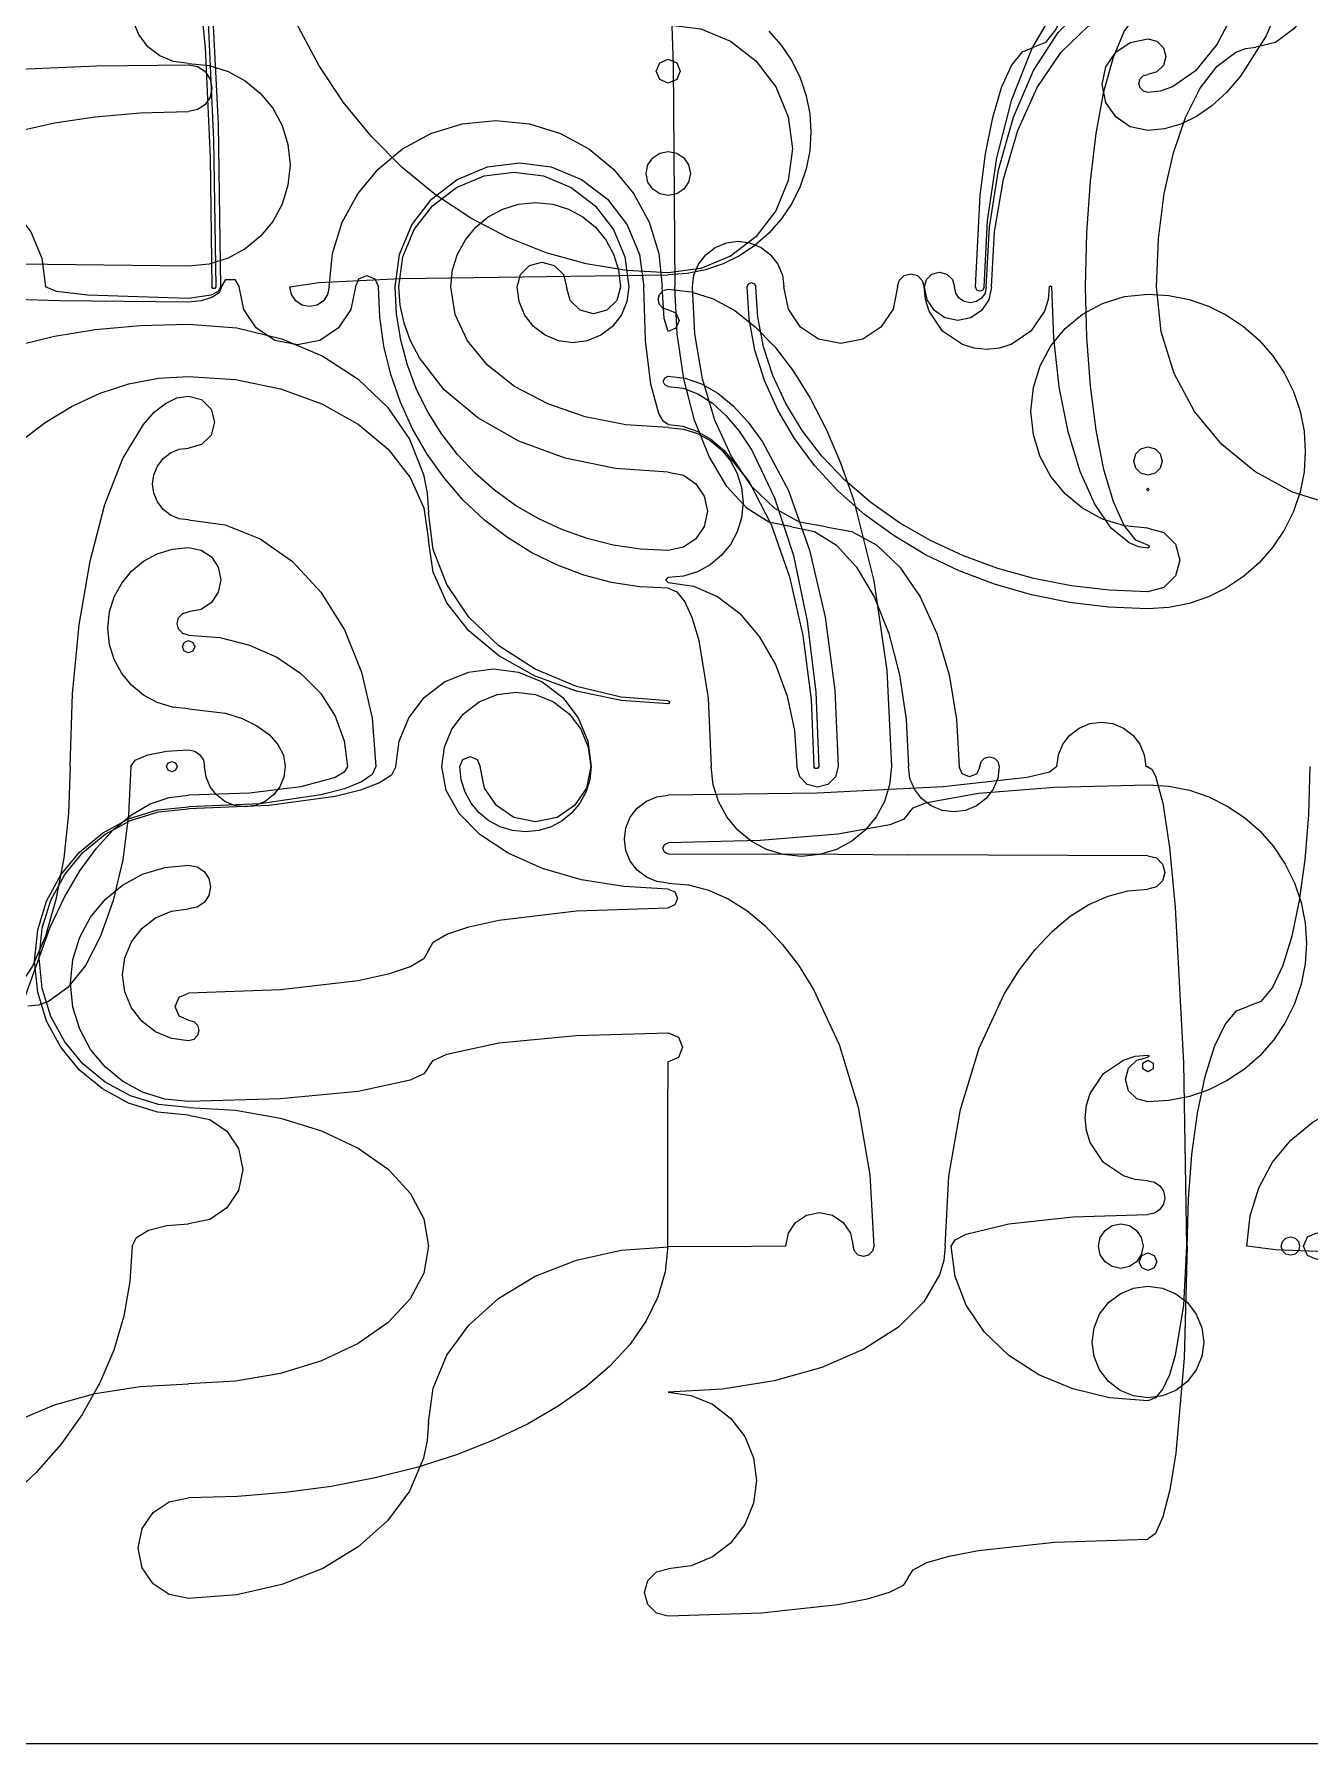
# Model space of a CAD drawing. Extents: x 13 to 254, y 51 to 292.
# Drawn here: x 93.1 to 172.5, y 51.1 to 157.6 of the extents above; entities that cross this region are included whole.
import ezdxf

# ---------------------------------------------------------------- set-up
doc = ezdxf.new("R2010")
doc.units = 0

msp = doc.modelspace()

# ---------------------------------------------------------------- linework, layer by layer
at = {"layer": 'Layer 1', "color": 7}
for points in [[(12.704984, 292.095016), (253.740097, 292.095016), (253.740097, 51.080186), (12.704984, 51.080186), (12.704984, 292.095016)], [(132.5787, 142.736762), (129.994208, 142.87869), (127.453492, 143.29922), (124.973697, 143.990476), (122.571971, 144.944578), (120.265459, 146.153651), (118.071309, 147.609815), (116.006665, 149.305193), (114.088676, 151.231907), (112.351642, 153.359336), (110.82317, 155.649434), (109.510361, 158.083181), (108.420319, 160.641559), (107.560145, 163.305548), (106.936942, 166.056131), (106.557812, 168.874287), (106.429857, 171.741)], [(158.994535, 171.741), (158.717818, 166.023279), (158.383771, 163.451656), (157.929796, 161.176029), (157.376126, 159.310159), (156.750438, 157.9372), (156.071804, 157.089617), (155.359291, 156.799875)], [(170.208812, 171.741), (170.058641, 168.259913), (169.619346, 164.94434), (168.907752, 161.887451), (167.940687, 159.182411), (166.761249, 156.96445), (165.428398, 155.332412), (163.982757, 154.32489), (163.230336, 154.067381), (162.46495, 153.980473)], [(172.867517, 171.741), (172.665788, 167.796862), (172.075669, 164.040254), (171.119763, 160.576739), (169.820676, 157.511878), (168.236299, 154.998885), (167.363419, 153.988605), (166.44584, 153.149756), (165.490382, 152.487803), (164.503867, 152.008213), (163.493116, 151.716451), (162.46495, 151.617982)], [(175.380233, 171.741), (175.26015, 168.81252), (174.90887, 166.023279), (174.339848, 163.451656), (173.56654, 161.176029), (172.623409, 159.310159), (171.557602, 157.9372), (170.401604, 157.089617), (169.187898, 156.799875)], [(102.69245, 168.36825), (102.889578, 168.23853), (103.083368, 167.854171), (103.455699, 166.350335), (104.10275, 160.603797), (104.535095, 152.003497), (104.686915, 141.85875)], [(102.69245, 165.824769), (103.023488, 165.360013), (103.338785, 164.000464), (103.886722, 158.805284), (104.252842, 151.030148), (104.381406, 141.85875)], [(102.69245, 155.787751), (101.755183, 155.91208), (100.896352, 156.26895), (100.157837, 156.834185), (99.581517, 157.583609), (99.22057, 158.457362), (99.100254, 159.379466), (99.22057, 160.301571), (99.581517, 161.175324), (100.157837, 161.924748), (100.896352, 162.489983), (101.755183, 162.846852), (102.69245, 162.971181)], [(102.69245, 162.971181), (102.977052, 162.561763), (103.248122, 161.364093), (103.719198, 156.787493), (104.033961, 149.938128), (104.144491, 141.85875)], [(152.261617, 141.85875), (152.459483, 145.984632), (153.038299, 149.914342), (153.975897, 153.537454), (155.250104, 156.743543), (156.804136, 159.372333), (157.660298, 160.429166), (158.560303, 161.306669), (159.497462, 161.999124), (160.465083, 162.500814), (161.456476, 162.80602), (162.46495, 162.909026)], [(132.5787, 161.447067), (132.737765, 159.955995), (132.872615, 155.709782), (132.994358, 141.85875)], [(152.388693, 141.85875), (152.584095, 145.596428), (153.155703, 149.156392), (154.081623, 152.438605), (155.339961, 155.343034), (156.874638, 157.72448), (158.608933, 159.476815), (159.53442, 160.104117), (160.48999, 160.558603), (161.469036, 160.835092), (162.46495, 160.928407)], [(152.712828, 141.85875), (152.901943, 145.305215), (153.455164, 148.587812), (154.351299, 151.6143), (155.569158, 154.292436), (157.054468, 156.488338), (158.732974, 158.104144), (159.62869, 158.682571), (160.553521, 159.101646), (161.501073, 159.356593), (162.46495, 159.442637)], [(158.581841, 141.85875), (158.657144, 145.234426), (158.877426, 148.449599), (159.234249, 151.413923), (159.719178, 154.037051), (160.310599, 156.187849), (160.978949, 157.770467), (161.703856, 158.747481), (162.081152, 158.997192), (162.46495, 159.081468)], [(132.5787, 158.202835), (134.596656, 157.935152), (136.445736, 157.166804), (138.035773, 155.949842), (139.276602, 154.336317), (140.053729, 152.455108), (140.312771, 150.469798), (140.053729, 148.484489), (139.276602, 146.60328), (138.035773, 144.989755), (136.445736, 143.772793), (134.596656, 143.004445), (132.5787, 142.736762)], [(138.848313, 157.794899), (139.61773, 156.921226), (140.273897, 155.941125), (140.79472, 154.882893), (141.166736, 153.779811), (141.389945, 152.646828), (141.464348, 151.498895), (141.389945, 150.350962), (141.166736, 149.21798), (140.79472, 148.114897), (140.273897, 147.056666), (139.61773, 146.076565), (138.848313, 145.202892), (137.978595, 144.443121), (137.021524, 143.804728), (135.99005, 143.295188), (134.897123, 142.921976), (133.755689, 142.692567), (132.5787, 142.614436)], [(151.724047, 141.85875), (152.000763, 147.576471), (152.334811, 150.148094), (152.788785, 152.423721), (153.342456, 154.289591), (153.968143, 155.66255), (154.646778, 156.510133), (155.359291, 156.799875)], [(162.46495, 151.617982), (161.356738, 151.844597), (160.452282, 152.456668), (159.84275, 153.362771), (159.619313, 154.471486), (159.84275, 155.580201), (160.452282, 156.486304), (161.356738, 157.098374), (162.46495, 157.32499)], [(162.46495, 157.32499), (163.018969, 157.176561), (163.42454, 156.771045), (163.572989, 156.217099), (163.42454, 155.663154), (163.018969, 155.257638), (162.46495, 155.109209)], [(162.995586, 141.85875), (163.121392, 144.8699), (163.482208, 147.674496), (164.053135, 150.212457), (164.809271, 152.4237), (165.725716, 154.248146), (166.777569, 155.625711), (167.93993, 156.496314), (168.554769, 156.72273), (169.187898, 156.799875)], [(87.749325, 154.773811), (88.039041, 154.957282), (88.886693, 155.132031), (92.12593, 155.435717), (96.973875, 155.638635), (102.69245, 155.70989)], [(102.69245, 155.787727), (103.965699, 155.65939), (105.151608, 155.291313), (106.224771, 154.708897), (107.159782, 153.937545), (107.931237, 153.002659), (108.513731, 151.92964), (108.881857, 150.74389), (109.010212, 149.470811), (108.881857, 148.197732), (108.513731, 147.011982), (107.931237, 145.938963), (107.159782, 145.004077), (106.224771, 144.232725), (105.151608, 143.650309), (103.965699, 143.282232), (102.69245, 143.153895)], [(102.69245, 155.70989), (103.258033, 155.593643), (103.719522, 155.280861), (104.030474, 154.818171), (104.144445, 154.252198), (104.030474, 153.686225), (103.719522, 153.223535), (103.258033, 152.910753), (102.69245, 152.794506)], [(132.5787, 154.563966), (132.051361, 154.782367), (131.832931, 155.309635), (132.051361, 155.836903), (132.5787, 156.055305)], [(132.5787, 156.055305), (133.106039, 155.836903), (133.324469, 155.309635), (133.106039, 154.782367), (132.5787, 154.563966)], [(162.46495, 153.980473), (162.182728, 154.056084), (161.976127, 154.262657), (161.900506, 154.544841), (161.976127, 154.827025), (162.182728, 155.033598), (162.46495, 155.109209)], [(87.749325, 148.694255), (88.052916, 149.520599), (88.92363, 150.290258), (90.301376, 150.986744), (92.126065, 151.59357), (94.337607, 152.094248), (96.875911, 152.472288), (99.680889, 152.711203), (102.69245, 152.794506)], [(111.452779, 141.85875), (111.663598, 143.949746), (112.268236, 145.897307), (113.224965, 147.65971), (114.492058, 149.195234), (116.027788, 150.462158), (117.790427, 151.418759), (119.738248, 152.023315), (121.829524, 152.234106), (123.9208, 152.023315), (125.868622, 151.418759), (127.631261, 150.462158), (129.166991, 149.195234), (130.434084, 147.65971), (131.390813, 145.897307), (131.995451, 143.949746), (132.20627, 141.85875)], [(132.5787, 147.551103), (132.04334, 147.661194), (131.606521, 147.957299), (131.312197, 148.395288), (131.204321, 148.93103), (131.312197, 149.466772), (131.606521, 149.904761), (132.04334, 150.200866), (132.5787, 150.310956)], [(132.5787, 150.310956), (133.11406, 150.200866), (133.550879, 149.904761), (133.845203, 149.466772), (133.953079, 148.93103), (133.845203, 148.395288), (133.550879, 147.957299), (133.11406, 147.661194), (132.5787, 147.551103)], [(115.559485, 141.85875), (115.827512, 143.878759), (116.596847, 145.729721), (117.815374, 147.321376), (119.430974, 148.563468), (121.3146, 149.341385), (123.302462, 149.600691), (125.290324, 149.341385), (127.173951, 148.563468), (128.789551, 147.321376), (130.008077, 145.729721), (130.777413, 143.878759), (131.04544, 141.85875)], [(80.029085, 141.85875), (80.267146, 143.65292), (80.950469, 145.296942), (82.032763, 146.710649), (83.467737, 147.813873), (85.140772, 148.504819), (86.906389, 148.735134), (88.672006, 148.504819), (90.345041, 147.813873), (91.780016, 146.710649), (92.86231, 145.296942), (93.545632, 143.65292), (93.783694, 141.85875)], [(115.790804, 141.85875), (116.038797, 143.727772), (116.750628, 145.440383), (117.878075, 146.913069), (119.372917, 148.06232), (121.115751, 148.782091), (122.955029, 149.022015), (124.794307, 148.782091), (126.537141, 148.06232), (128.031982, 146.913069), (129.159429, 145.440383), (129.87126, 143.727772), (130.119253, 141.85875)], [(119.034036, 141.85875), (119.143234, 142.920663), (119.452074, 143.909492), (119.939394, 144.804122), (120.584031, 145.58344), (121.364823, 146.226331), (122.260609, 146.71168), (123.250225, 147.018373), (124.31251, 147.125297), (125.374795, 147.018373), (126.364411, 146.71168), (127.260197, 146.226331), (128.040989, 145.58344), (128.685626, 144.804122), (129.172946, 143.909492), (129.481785, 142.920663), (129.590984, 141.85875)], [(134.078081, 141.85875), (134.176808, 142.602815), (134.460191, 143.284611), (134.909032, 143.870893), (135.504134, 144.328414), (136.197962, 144.614958), (136.930186, 144.710473), (137.662409, 144.614958), (138.356238, 144.328414), (138.95134, 143.870893), (139.400181, 143.284611), (139.683563, 142.602815), (139.78229, 141.85875)], [(102.69245, 143.153895), (92.126065, 143.2728), (88.92363, 143.401842), (87.749325, 143.559863)], [(123.162666, 141.85875), (123.369189, 142.629401), (123.933421, 143.193557), (124.704175, 143.400053), (125.47493, 143.193557), (126.039161, 142.629401), (126.245684, 141.85875)], [(148.540301, 141.85875), (148.665248, 142.324997), (149.00661, 142.666313), (149.472919, 142.791244), (149.939228, 142.666313), (150.28059, 142.324997), (150.405537, 141.85875)], [(102.69245, 140.921786), (94.643301, 140.993108), (87.819561, 141.196216), (83.260085, 141.500189), (82.066895, 141.675104), (81.659009, 141.85875)], [(102.69245, 141.133783), (96.393008, 141.346121), (94.461832, 141.581317), (93.783694, 141.85875)], [(104.745062, 141.85875), (104.588816, 141.500189), (104.143866, 141.196216), (103.47795, 140.993108), (102.69245, 140.921786)], [(104.686915, 141.85875), (104.535095, 141.581317), (104.10275, 141.346121), (102.69245, 141.133783)], [(104.381406, 141.85875), (104.322177, 141.756177), (104.20372, 141.756177), (104.144491, 141.85875)], [(104.745038, 141.85875), (105.019728, 142.334464), (105.569109, 142.334464), (105.8438, 141.85875)], [(113.088107, 141.85875), (112.800786, 140.452018), (112.023919, 139.303852), (110.873608, 138.530041), (109.465953, 138.246374), (108.058299, 138.530041), (106.907988, 139.303852), (106.131121, 140.452018), (105.8438, 141.85875)], [(109.002944, 141.85875), (110.797541, 142.147939), (115.908123, 142.393101), (132.5787, 142.614436)], [(111.452779, 141.85875), (111.354966, 141.383755), (111.092102, 140.99621), (110.703347, 140.735096), (110.227861, 140.639395), (109.752376, 140.735096), (109.363621, 140.99621), (109.100757, 141.383755), (109.002944, 141.85875)], [(113.088107, 141.85875), (113.298366, 142.360121), (113.801014, 142.567445), (114.303661, 142.360121), (114.51392, 141.85875)], [(132.5787, 123.087151), (130.793218, 123.179007), (129.037979, 123.451175), (127.324827, 123.898557), (125.665608, 124.516054), (124.072168, 125.298568), (122.556351, 126.241), (121.130004, 127.338252), (119.804972, 128.585225), (118.604952, 129.962102), (117.549015, 131.444257), (116.642069, 133.019383), (115.88902, 134.67517), (115.294774, 136.399309), (114.864237, 138.179491), (114.602317, 140.003408), (114.51392, 141.85875)], [(132.5787, 125.447442), (130.838584, 125.532172), (129.148735, 125.780862), (127.517706, 126.185262), (125.954053, 126.737124), (124.466331, 127.428198), (123.063095, 128.250236), (121.752899, 129.194987), (120.544298, 130.254203), (119.445846, 131.419634), (118.466099, 132.683032), (117.613612, 134.036146), (116.896939, 135.470728), (116.324635, 136.978529), (115.905255, 138.551299), (115.647353, 140.180789), (115.559485, 141.85875)], [(132.5787, 130.315834), (129.288255, 130.539678), (126.15426, 131.194487), (123.26478, 132.25518), (120.707882, 133.696676), (118.611388, 135.454735), (117.068729, 137.441467), (116.516487, 138.501664), (116.116383, 139.596323), (115.872977, 140.717875), (115.790828, 141.85875)], [(132.5787, 133.096653), (129.923928, 133.26657), (127.395382, 133.763628), (125.064114, 134.568788), (123.001176, 135.663012), (121.309699, 136.997534), (120.065062, 138.505641), (119.296698, 140.141367), (119.034036, 141.85875)], [(130.119253, 141.85875), (129.99885, 140.951323), (129.65325, 140.119836), (129.105865, 139.404834), (128.380106, 138.846863), (127.533945, 138.497407), (126.64096, 138.380922), (125.747974, 138.497407), (124.901813, 138.846863), (124.176055, 139.404834), (123.628669, 140.119836), (123.283069, 140.951323), (123.162666, 141.85875)], [(129.590984, 141.85875), (129.366891, 141.022537), (128.754659, 140.410387), (127.918334, 140.186324), (127.082009, 140.410387), (126.469777, 141.022537), (126.245684, 141.85875)], [(132.5787, 133.293852), (132.269695, 133.46786), (131.981886, 133.966924), (131.494521, 135.802452), (131.165931, 138.524905), (131.04544, 141.85875)], [(132.5787, 140.439032), (132.25814, 140.524915), (132.023474, 140.759549), (131.93758, 141.080066), (132.023474, 141.400583), (132.25814, 141.635218), (132.5787, 141.7211)], [(132.5787, 139.091152), (132.315352, 139.901762), (132.20627, 141.85875)], [(132.5787, 141.7211), (134.000708, 141.567532), (135.381639, 141.116796), (136.714502, 140.383842), (137.992306, 139.383622), (139.20806, 138.131088), (140.354773, 136.64119), (141.425455, 134.92888), (142.413113, 133.009109), (143.310759, 130.896828), (144.1114, 128.606989), (145.393704, 123.554441), (146.204101, 117.971074), (146.486661, 111.9765)], [(140.266591, 126.917625), (138.841224, 127.207367), (137.483628, 128.05495), (136.231952, 129.427909), (135.124346, 131.293779), (134.216179, 133.569406), (133.547924, 136.141029), (133.135383, 138.93027), (132.994358, 141.85875)], [(142.391217, 126.917625), (140.761831, 127.207367), (139.209917, 128.05495), (137.779085, 129.427909), (136.512942, 131.293779), (135.474786, 133.569406), (134.710881, 136.141029), (134.239292, 138.93027), (134.078081, 141.85875)], [(137.496088, 141.85875), (137.575398, 142.050196), (137.766869, 142.129495), (137.958341, 142.050196), (138.037651, 141.85875)], [(162.46495, 121.804796), (159.997085, 121.902927), (157.57102, 122.193687), (155.203127, 122.671632), (152.90978, 123.331312), (150.707351, 124.167283), (148.612213, 125.174096), (146.640738, 126.346305), (144.809298, 127.678463), (143.150649, 129.149399), (141.69115, 130.732806), (140.437583, 132.415534), (139.396729, 134.184434), (138.575371, 136.026355), (137.980291, 137.928148), (137.618269, 139.876663), (137.496088, 141.85875)], [(162.46495, 122.864158), (160.050612, 122.957104), (157.677167, 123.232506), (155.360633, 123.685202), (153.117027, 124.310035), (150.962368, 125.101845), (148.912672, 126.055472), (146.983957, 127.165759), (145.192241, 128.427545), (143.569567, 129.820778), (142.141724, 131.320541), (140.915346, 132.914378), (139.897068, 134.589834), (139.093525, 136.334455), (138.511351, 138.135784), (138.157182, 139.981368), (138.037651, 141.85875)], [(146.861291, 141.85875), (146.580496, 140.484151), (145.821349, 139.36222), (144.697298, 138.606093), (143.321791, 138.328909), (141.946283, 138.606093), (140.822232, 139.36222), (140.063085, 140.484151), (139.78229, 141.85875)], [(146.861291, 141.85875), (146.972, 142.271866), (147.274462, 142.574288), (147.687634, 142.684982), (148.100805, 142.574288), (148.403268, 142.271866), (148.513977, 141.85875)], [(156.318472, 141.85875), (156.237509, 141.073913), (156.009038, 140.34312), (155.172122, 139.10605), (153.932818, 138.272311), (153.201364, 138.04568), (152.416224, 137.966671), (151.631085, 138.04568), (150.899631, 138.272311), (149.660327, 139.10605), (148.823411, 140.34312), (148.59494, 141.073913), (148.513977, 141.85875)], [(152.712828, 141.85875), (152.54685, 141.049055), (152.099284, 140.388295), (151.436924, 139.943029), (150.626564, 139.779815), (149.816204, 139.943029), (149.153844, 140.388295), (148.706278, 141.049055), (148.540301, 141.85875)], [(152.388693, 141.85875), (152.31077, 141.472835), (152.098267, 141.157692), (151.783082, 140.945218), (151.397115, 140.867305), (151.011148, 140.945218), (150.695964, 141.157692), (150.48346, 141.472835), (150.405537, 141.85875)], [(152.261617, 141.85875), (152.182892, 141.668716), (151.992832, 141.590001), (151.802772, 141.668716), (151.724047, 141.85875)], [(156.318472, 141.85875), (156.399141, 141.939408), (156.47981, 141.85875)], [(162.46495, 125.594439), (161.873392, 125.674026), (161.291855, 125.909841), (160.174536, 126.832486), (159.144391, 128.327034), (158.232817, 130.358145), (157.485384, 132.835302), (156.935402, 135.634668), (156.595875, 138.670923), (156.47981, 141.85875)], [(162.46495, 125.777557), (161.703856, 126.089408), (160.978949, 127.001665), (160.310599, 128.479387), (159.719178, 130.48763), (159.234249, 132.936896), (158.877426, 135.704744), (158.657144, 138.706815), (158.581841, 141.85875)], [(190.747862, 141.85875), (190.465949, 139.062599), (189.657407, 136.458254), (188.378036, 134.101508), (186.683636, 132.048152), (184.630005, 130.353979), (182.272943, 129.074779), (179.66825, 128.266346), (176.871724, 127.98447), (174.075199, 128.266346), (171.470505, 129.074779), (169.113444, 130.353979), (167.059813, 132.048152), (165.365413, 134.101508), (164.086042, 136.458254), (163.2775, 139.062599), (162.995586, 141.85875)], [(162.46495, 126.828217), (160.995504, 126.97633), (159.626856, 127.401125), (158.388328, 128.073286), (157.309239, 128.963497), (156.418909, 130.042442), (155.746658, 131.280804), (155.321807, 132.649268), (155.173674, 134.118518), (155.321807, 135.587768), (155.746658, 136.956232), (156.418909, 138.194594), (157.309239, 139.273539), (158.388328, 140.16375), (159.626856, 140.835911), (160.995504, 141.260706), (162.46495, 141.408819)], [(162.46495, 141.408819), (163.763494, 141.322619), (165.02281, 141.069518), (166.228611, 140.657762), (167.366612, 140.095598), (168.422525, 139.391275), (169.382064, 138.553038), (170.230944, 137.589135), (170.954877, 136.507813), (171.529488, 135.340291), (171.939925, 134.123287), (172.186186, 132.873294), (172.268274, 131.606807), (172.186186, 130.34032), (171.939925, 129.090328), (171.529488, 127.873323), (170.954877, 126.705802), (170.230944, 125.62448), (169.382064, 124.660577), (168.422525, 123.82234), (167.366612, 123.118016), (166.228611, 122.555853), (165.02281, 122.144097), (163.763494, 121.890996), (162.46495, 121.804796)], [(132.5787, 140.439032), (133.052723, 140.240227), (133.248728, 139.765092), (133.052723, 139.289957), (132.5787, 139.091152)], [(87.749325, 135.159126), (88.05293, 136.043998), (88.923653, 136.86817), (90.301404, 137.613986), (92.126094, 138.263792), (94.337633, 138.79993), (96.875931, 139.204745), (99.6809, 139.460582), (102.69245, 139.549784)], [(102.69245, 139.549784), (105.704007, 139.311239), (108.508981, 138.62708), (111.047284, 137.544521), (113.258824, 136.11078), (115.083513, 134.37307), (116.461261, 132.378607), (117.331978, 130.174606), (117.558422, 129.008784), (117.635575, 127.808283)], [(83.722715, 111.9765), (83.81554, 114.379436), (84.090581, 116.741672), (84.542685, 119.047265), (85.1667, 121.280275), (85.957473, 123.424759), (86.909853, 125.464774), (88.018687, 127.38438), (89.278822, 129.167635), (90.670231, 130.782645), (92.168031, 132.203745), (93.759783, 133.424331), (95.433047, 134.4378), (97.175384, 135.237548), (98.974356, 135.816972), (100.817525, 136.169469), (102.69245, 136.288436)], [(102.69245, 136.288436), (105.621322, 136.090659), (108.410936, 135.512103), (110.982903, 134.574928), (113.258835, 133.301294), (115.124955, 131.747962), (116.498097, 129.992584), (117.345794, 128.088662), (117.635575, 126.089695)], [(132.5787, 135.662749), (132.354912, 135.755433), (132.262217, 135.97919), (132.354912, 136.202948), (132.5787, 136.295631)], [(132.5787, 136.295607), (133.624875, 136.176606), (134.653331, 135.824005), (135.657125, 135.24441), (136.629319, 134.444426), (137.562971, 133.430658), (138.45114, 132.209712), (140.063268, 129.172706), (141.38511, 125.468753), (142.357759, 121.283019), (142.958215, 116.743078), (143.163477, 111.9765)], [(132.5787, 135.662725), (133.504858, 135.546821), (134.415328, 135.203396), (135.303967, 134.638884), (136.16463, 133.859719), (136.991173, 132.872333), (137.777451, 131.683161), (139.204635, 128.72519), (140.374835, 125.11763), (141.235901, 121.040826), (141.767472, 116.619032), (141.949187, 111.9765)], [(95.320971, 111.9765), (95.46392, 116.499953), (95.882091, 120.80833), (96.559466, 124.780565), (97.480027, 128.295593), (98.602749, 131.177693), (99.871507, 133.298423), (100.548565, 134.057603), (101.24763, 134.607635), (101.96387, 134.942252), (102.69245, 135.055183)], [(102.69245, 135.055207), (103.500299, 134.838774), (104.091686, 134.247466), (104.308148, 133.439725), (104.091686, 132.631984), (103.500299, 132.040676), (102.69245, 131.824243)], [(132.5787, 133.293852), (133.475839, 133.189539), (134.357782, 132.88046), (135.218577, 132.372405), (136.052273, 131.671165), (137.61456, 129.712286), (138.997027, 127.050144), (140.130561, 123.803378), (140.964648, 120.134297), (141.479563, 116.154729), (141.655584, 111.9765)], [(132.5787, 133.096653), (133.519354, 132.999832), (134.395257, 132.726233), (135.187708, 132.294595), (135.878009, 131.723658), (136.44746, 131.03216), (136.877362, 130.238841), (137.149016, 129.362439), (137.243723, 128.421694), (137.149016, 127.480949), (136.877362, 126.604548), (136.44746, 125.811228), (135.878009, 125.119731), (135.187708, 124.548793), (134.395257, 124.117156), (133.519354, 123.843557), (132.5787, 123.746736)], [(102.69245, 127.34432), (102.107926, 127.421857), (101.572319, 127.644418), (101.111747, 127.996924), (100.752327, 128.4643), (100.527223, 129.009214), (100.452189, 129.584281), (100.527223, 130.159349), (100.752327, 130.704262), (101.111747, 131.171638), (101.572319, 131.524145), (102.107926, 131.746705), (102.69245, 131.824243)], [(162.46495, 130.13427), (162.025622, 130.251972), (161.704012, 130.573539), (161.586294, 131.012808), (161.704012, 131.452077), (162.025622, 131.773644), (162.46495, 131.891346)], [(162.46495, 131.891346), (162.904278, 131.773644), (163.225888, 131.452077), (163.343606, 131.012808), (163.225888, 130.573539), (162.904278, 130.251972), (162.46495, 130.13427)], [(132.5787, 130.315834), (133.526326, 130.124543), (134.300167, 129.602875), (134.821905, 128.829137), (135.013222, 127.881638), (134.821905, 126.934139), (134.300167, 126.160402), (133.526326, 125.638733), (132.5787, 125.447442)], [(162.46495, 129.162308), (162.382428, 129.244819), (162.46495, 129.32733)], [(162.46495, 129.32733), (162.547472, 129.244819), (162.46495, 129.162308)], [(102.69245, 127.34432), (104.978311, 127.046303), (107.155486, 126.174514), (109.162797, 124.762345), (110.939065, 122.843189), (112.395493, 120.502574), (113.467172, 117.85751), (114.128764, 114.988613), (114.354925, 111.9765)], [(132.5787, 116.066758), (129.649828, 116.294453), (126.860214, 116.960529), (124.288247, 118.039473), (122.012315, 119.505772), (120.146195, 121.294079), (118.773053, 123.314996), (117.925356, 125.506929), (117.635575, 127.808283)], [(140.266591, 126.917625), (141.691959, 126.627883), (143.049554, 125.7803), (144.30123, 124.407341), (145.408837, 122.541471), (146.317004, 120.265844), (146.985259, 117.694221), (147.397799, 114.90498), (147.538824, 111.9765)], [(142.391217, 126.917625), (144.020606, 126.62789), (145.572523, 125.780312), (147.00336, 124.407355), (148.269506, 122.541486), (149.307667, 120.265857), (150.071574, 117.694231), (150.543165, 114.904986), (150.704376, 111.9765)], [(162.46495, 126.828217), (163.456098, 126.562676), (164.181668, 125.837202), (164.447245, 124.846187), (164.181668, 123.855172), (163.456098, 123.129699), (162.46495, 122.864158)], [(132.5787, 115.890955), (129.649828, 116.088732), (126.860214, 116.667288), (124.288247, 117.604463), (122.012315, 118.878097), (120.146195, 120.431429), (118.773053, 122.186807), (117.925356, 124.090729), (117.635575, 126.089695)], [(162.46495, 125.777557), (162.544253, 125.731778), (162.544253, 125.640219), (162.46495, 125.594439)], [(102.69245, 115.568036), (101.679132, 115.670173), (100.735324, 115.963108), (99.881246, 116.426625), (99.137115, 117.040507), (98.523151, 117.784538), (98.059573, 118.638502), (97.766599, 119.582183), (97.664447, 120.595366), (97.766599, 121.608548), (98.059573, 122.552229), (98.523151, 123.406194), (99.137115, 124.150225), (99.881246, 124.764107), (100.735324, 125.227623), (101.679132, 125.520558), (102.69245, 125.622696)], [(102.69245, 125.62272), (103.473765, 125.465), (104.111794, 125.034886), (104.541966, 124.396942), (104.699706, 123.615732), (104.541966, 122.834522), (104.111794, 122.196578), (103.473765, 121.766464), (102.69245, 121.608744)], [(132.5787, 123.434861), (132.424673, 123.590786), (132.5787, 123.746712)], [(132.5787, 123.434885), (134.150024, 123.212681), (135.646636, 122.562667), (137.026482, 121.509741), (138.247506, 120.078801), (139.248669, 118.333618), (139.985352, 116.361434), (140.440137, 114.222359), (140.595603, 111.9765)], [(132.5787, 123.087151), (133.103849, 122.87169), (133.604029, 122.241403), (134.065185, 121.220431), (134.473261, 119.832917), (135.054064, 116.228362), (135.258014, 111.9765)], [(102.69245, 120.170858), (102.33293, 120.267179), (102.069744, 120.53033), (101.973411, 120.889801), (102.069744, 121.249273), (102.33293, 121.512424), (102.69245, 121.608744)], [(102.69245, 119.065191), (102.424377, 119.176216), (102.313337, 119.444254), (102.424377, 119.712291), (102.69245, 119.823316)], [(102.69245, 120.170858), (104.631471, 120.011951), (106.478298, 119.5471), (108.181035, 118.79411), (109.687786, 117.770786), (110.923226, 116.522734), (111.832297, 115.112345), (112.393503, 113.582605), (112.585349, 111.9765)], [(102.69245, 119.823316), (102.960523, 119.712291), (103.071563, 119.444254), (102.960523, 119.176216), (102.69245, 119.065191)], [(115.596496, 111.9765), (115.807256, 113.564915), (116.412216, 115.020402), (117.370393, 116.271985), (118.640805, 117.248692), (120.121977, 117.8604), (121.685114, 118.064303), (123.248251, 117.8604), (124.729423, 117.248692), (125.999835, 116.271985), (126.958012, 115.020402), (127.562972, 113.564915), (127.773732, 111.9765)], [(118.464954, 111.9765), (118.625744, 113.188305), (119.087269, 114.298697), (119.818263, 115.253533), (120.787463, 115.998664), (121.917451, 116.465337), (123.109971, 116.620895), (124.30249, 116.465337), (125.432479, 115.998664), (126.401679, 115.253533), (127.132673, 114.298697), (127.594198, 113.188305), (127.754988, 111.9765)], [(102.69245, 115.568036), (104.99721, 115.294646), (106.033808, 114.964616), (106.951092, 114.516099), (107.703207, 113.969086), (108.256634, 113.350921), (108.598287, 112.680446), (108.715079, 111.9765)], [(132.5787, 116.066758), (132.654835, 116.022808), (132.654835, 115.934906), (132.5787, 115.890955)], [(156.788595, 111.9765), (156.884483, 112.699167), (157.159716, 113.361357), (157.595649, 113.930779), (158.173637, 114.375143), (158.847513, 114.653446), (159.55868, 114.746214), (160.269846, 114.653446), (160.943722, 114.375143), (161.52171, 113.930779), (161.957643, 113.361357), (162.232877, 112.699167), (162.328764, 111.9765)], [(99.087499, 111.9765), (99.361909, 112.372377), (100.143365, 112.707985), (101.312895, 112.932231), (102.69245, 113.010976)], [(102.69245, 113.010976), (103.074655, 112.932231), (103.398673, 112.707985), (103.615175, 112.372377), (103.691201, 111.9765)], [(95.320971, 111.9765), (95.217974, 109.04802), (94.916676, 106.258779), (94.42862, 103.687156), (93.765344, 101.411529), (92.956409, 99.545659), (92.042254, 98.1727), (91.05074, 97.325117), (90.00973, 97.035375)], [(99.087499, 111.9765), (98.9572, 108.96535), (98.583497, 106.160753), (97.99218, 103.622793), (97.209038, 101.411549), (96.259863, 99.587104), (95.170443, 98.209539), (93.966568, 97.338935), (93.32977, 97.11252), (92.674029, 97.035375)], [(101.324449, 111.9765), (101.41921, 112.205244), (101.647985, 112.299993), (101.87676, 112.205244), (101.971522, 111.9765)], [(101.971522, 111.9765), (101.87676, 111.747756), (101.647985, 111.653007), (101.41921, 111.747756), (101.324449, 111.9765)], [(114.354925, 111.9765), (114.128764, 111.485134), (113.467172, 111.01713), (112.395493, 110.585641), (110.939065, 110.203816), (107.155486, 109.660377), (102.69245, 109.469547)], [(112.585349, 111.9765), (112.393503, 111.626333), (111.832297, 111.292816), (109.687786, 110.713217), (106.478298, 110.325941), (102.69245, 110.189948)], [(115.596496, 111.9765), (115.334332, 111.446247), (114.582432, 110.952368), (113.392688, 110.505442), (111.816988, 110.116051), (107.715287, 109.55219), (102.69245, 109.345428)], [(108.715079, 111.9765), (108.628127, 111.321178), (108.378543, 110.720698), (107.983235, 110.204341), (107.45911, 109.801388), (106.848033, 109.54902), (106.20314, 109.464897), (105.558247, 109.54902), (104.94717, 109.801388), (104.423045, 110.204341), (104.027737, 110.720698), (103.778153, 111.321178), (103.691201, 111.9765)], [(132.5787, 104.344765), (129.812382, 104.492761), (127.177594, 104.925696), (124.748373, 105.626986), (122.598758, 106.580048), (120.836209, 107.742409), (119.539277, 109.055961), (118.738628, 110.48067), (118.46493, 111.9765)], [(119.596926, 111.9765), (119.781176, 112.42126), (120.225996, 112.605485), (120.670815, 112.42126), (120.855065, 111.9765)], [(127.773732, 111.9765), (127.688947, 111.154187), (127.449604, 110.388493), (127.072086, 109.695761), (126.572777, 109.092333), (125.968063, 108.594553), (125.274328, 108.218762), (124.507955, 107.981302), (123.685329, 107.898518), (122.862703, 107.981302), (122.09633, 108.218762), (121.402595, 108.594553), (120.797881, 109.092333), (120.298572, 109.695761), (119.921054, 110.388493), (119.681711, 111.154187), (119.596926, 111.9765)], [(127.754988, 111.9765), (127.481263, 110.636712), (126.741313, 109.5432), (125.64571, 108.80623), (124.305026, 108.53607), (122.964343, 108.80623), (121.86874, 109.5432), (121.12879, 110.636712), (120.855065, 111.9765)], [(156.788619, 111.9765), (156.319134, 111.626019), (154.945748, 111.292203), (149.697698, 110.712084), (141.843435, 110.324461), (132.5787, 110.188346)], [(146.486661, 111.9765), (146.370578, 110.846965), (146.042129, 109.795161), (145.523824, 108.843548), (144.838174, 108.014588), (144.007689, 107.330741), (143.054881, 106.814471), (142.002261, 106.488237), (140.872338, 106.3745), (139.742415, 106.488237), (138.689794, 106.814471), (137.736986, 107.330741), (136.906501, 108.014588), (136.220851, 108.843548), (135.702546, 109.795161), (135.374097, 110.846965), (135.258014, 111.9765)], [(143.163477, 111.9765), (142.991462, 111.334617), (142.521509, 110.864727), (141.87954, 110.692735), (141.237571, 110.864727), (140.767618, 111.334617), (140.595603, 111.9765)], [(141.949163, 111.9765), (141.875762, 111.849383), (141.728961, 111.849383), (141.655561, 111.9765)], [(153.199376, 111.9765), (153.101404, 111.238127), (152.820189, 110.561546), (152.374782, 109.979748), (151.784232, 109.525727), (151.09571, 109.241375), (150.369088, 109.146591), (149.642466, 109.241375), (148.953944, 109.525727), (148.363395, 109.979748), (147.917987, 110.561546), (147.636772, 111.238127), (147.5388, 111.9765)], [(151.982862, 111.9765), (151.795632, 111.524548), (151.343619, 111.337343), (150.891606, 111.524548), (150.704376, 111.9765)], [(151.982838, 111.9765), (152.064329, 112.280588), (152.286966, 112.503195), (152.591095, 112.584676), (152.895223, 112.503195), (153.117861, 112.280588), (153.199352, 111.9765)], [(162.46495, 111.958571), (162.368652, 111.963822), (162.328764, 111.9765)], [(162.46495, 111.958571), (162.702235, 111.812435), (162.9355, 111.379434), (163.383677, 109.685285), (163.796888, 106.941014), (164.162537, 103.211514), (164.682954, 93.522831), (164.865701, 82.09425)], [(172.546897, 111.9765), (172.469286, 108.965355), (172.246693, 106.160763), (171.89448, 103.622805), (171.428008, 101.411562), (170.862639, 99.587117), (170.213734, 98.20955), (169.496656, 97.338942), (168.726765, 97.035375)], [(147.521825, 109.033433), (147.825416, 109.397417), (148.69613, 109.736433), (151.898565, 110.31051), (156.648411, 110.697563), (162.46495, 110.839492)], [(162.46495, 110.839492), (163.773659, 110.752618), (165.042832, 110.497535), (166.258072, 110.082556), (167.40498, 109.515993), (168.469158, 108.806156), (169.436208, 107.961358), (170.291733, 106.98991), (171.021333, 105.900124), (171.600441, 104.723463), (172.01409, 103.496933), (172.26228, 102.237156), (172.34501, 100.960755), (172.26228, 99.684355), (172.01409, 98.424578), (171.600441, 97.198047), (171.021333, 96.021387), (170.291733, 94.931601), (169.436208, 93.960153), (168.469158, 93.115355), (167.40498, 92.405518), (166.258072, 91.838954), (165.042832, 91.423975), (163.773659, 91.168893), (162.46495, 91.082018)], [(90.483558, 82.09425), (90.720316, 87.601044), (91.412905, 92.846008), (92.534795, 97.681757), (94.05946, 101.960908), (94.954969, 103.827269), (95.918951, 105.469541), (96.943399, 106.880091), (98.020309, 108.05129), (99.141675, 108.975506), (100.299491, 109.645109), (101.485751, 110.052466), (102.69245, 110.189948)], [(132.5787, 104.718078), (131.86496, 104.812756), (131.21095, 105.084516), (130.648562, 105.514949), (130.209687, 106.085645), (129.934821, 106.751018), (129.8432, 107.453212), (129.934821, 108.155405), (130.209687, 108.820779), (130.648562, 109.391475), (131.21095, 109.821908), (131.86496, 110.093668), (132.5787, 110.188346)], [(102.69245, 90.242422), (100.757073, 90.440379), (98.954782, 91.002263), (97.324092, 91.889502), (95.90352, 93.063523), (94.731584, 94.485754), (93.846799, 96.117623), (93.287682, 97.920557), (93.092751, 99.855984), (93.287682, 101.791412), (93.846799, 103.594346), (94.731584, 105.226215), (95.90352, 106.648446), (97.324092, 107.822467), (98.954782, 108.709706), (100.757073, 109.271589), (102.69245, 109.469547)], [(102.69245, 90.724722), (100.815838, 90.913875), (99.067956, 91.456376), (97.486247, 92.314784), (96.108155, 93.451661), (94.971126, 94.829568), (94.112603, 96.411065), (93.57003, 98.158714), (93.380851, 100.035075), (93.57003, 101.911436), (94.112603, 103.659084), (94.971126, 105.240581), (96.108155, 106.618488), (97.486247, 107.755365), (99.067956, 108.613774), (100.815838, 109.156274), (102.69245, 109.345428)], [(147.521825, 109.033433), (147.232044, 108.679443), (146.384347, 108.342284), (143.145085, 107.756356), (138.297186, 107.364852), (132.5787, 107.227374)], [(132.5787, 106.532743), (132.334935, 106.635482), (132.234208, 106.880058), (132.334935, 107.124635), (132.5787, 107.227374)], [(132.5787, 106.532743), (143.147387, 106.516658), (147.521825, 106.477831)], [(102.69245, 91.10688), (101.207741, 91.256531), (99.824878, 91.685739), (98.573486, 92.364881), (97.483189, 93.264338), (96.583611, 94.354489), (95.904378, 95.605714), (95.475113, 96.988392), (95.325442, 98.472902), (95.475113, 99.957413), (95.904378, 101.340091), (96.583611, 102.591316), (97.483189, 103.681467), (98.573486, 104.580924), (99.824878, 105.260066), (101.207741, 105.689273), (102.69245, 105.838925)], [(102.69245, 105.838925), (103.222041, 105.73001), (103.65415, 105.437089), (103.9453, 105.003815), (104.052012, 104.473844), (103.9453, 103.943873), (103.65415, 103.510599), (103.222041, 103.217678), (102.69245, 103.108763)], [(162.46495, 106.422944), (147.521825, 106.477831)], [(162.46495, 106.422944), (162.985867, 106.283383), (163.367205, 105.902096), (163.506785, 105.381248), (163.367205, 104.860401), (162.985867, 104.479114), (162.46495, 104.339553)], [(132.5787, 104.718078), (133.844335, 104.607372), (135.088533, 104.27935), (136.302897, 103.740159), (137.479031, 102.995941), (138.608538, 102.052843), (139.683022, 100.917009), (140.694085, 99.594584), (141.633331, 98.091712), (143.232461, 94.645961), (144.409146, 90.752014), (145.135561, 86.52855), (145.383882, 82.09425)], [(132.5787, 104.344765), (132.988492, 104.172736), (133.157916, 103.761905), (132.988492, 103.351075), (132.5787, 103.179046)], [(149.820245, 82.09425), (150.065454, 86.454359), (150.782766, 90.607159), (151.944704, 94.435955), (153.523793, 97.824055), (154.451269, 99.301781), (155.449661, 100.602081), (156.510679, 101.718911), (157.626031, 102.64623), (158.787425, 103.377996), (159.986571, 103.908166), (161.215176, 104.230699), (162.46495, 104.339553)], [(102.69245, 94.890953), (101.620221, 95.033185), (100.637722, 95.441442), (99.792865, 96.088068), (99.133558, 96.945406), (98.720636, 97.944975), (98.582995, 98.999858), (98.720636, 100.054741), (99.133558, 101.054311), (99.792865, 101.911648), (100.637722, 102.558274), (101.620221, 102.966531), (102.69245, 103.108763)], [(117.635575, 100.51453), (117.925333, 101.036777), (118.773014, 101.534194), (120.146149, 101.992803), (122.012268, 102.398626), (126.860183, 102.976221), (132.5787, 103.179046)], [(117.635575, 100.51453), (117.345794, 99.992285), (116.498097, 99.494872), (115.124955, 99.036268), (113.258835, 98.630449), (108.410936, 98.052859), (102.69245, 97.850037)], [(102.69245, 96.178758), (102.104368, 96.425085), (101.861157, 97.014398), (102.104368, 97.60371), (102.69245, 97.850037)], [(164.906609, 82.09425), (164.98069, 85.02273), (165.197401, 87.811971), (165.54844, 90.383594), (166.025507, 92.659221), (166.60734, 94.525091), (167.264854, 95.89805), (167.978009, 96.745633), (168.726765, 97.035375)], [(102.69245, 96.178758), (103.014444, 96.092492), (103.250161, 95.856807), (103.336439, 95.534856), (103.250161, 95.212904), (103.014444, 94.97722), (102.69245, 94.890953)], [(117.635575, 93.242911), (117.925356, 93.661576), (118.773053, 94.060335), (122.012315, 94.753313), (126.860214, 95.216346), (132.5787, 95.378942)], [(132.5787, 95.378942), (133.210498, 95.114409), (133.471802, 94.481339), (133.210498, 93.848269), (132.5787, 93.583736)], [(162.46495, 86.155343), (161.67583, 86.236722), (160.941048, 86.466374), (159.697224, 87.307627), (158.858931, 88.553357), (158.631063, 89.288606), (158.551622, 90.077819), (158.631063, 90.867032), (158.858931, 91.602281), (159.697224, 92.848011), (160.941048, 93.689264), (161.67583, 93.918916), (162.46495, 94.000295)], [(162.46495, 91.082018), (161.768337, 91.26865), (161.258382, 91.778537), (161.071725, 92.475057), (161.258382, 93.171576), (161.768337, 93.681464), (162.46495, 93.868096)], [(162.46495, 94.000295), (162.522212, 93.967239), (162.522212, 93.901127), (162.46495, 93.868072)], [(117.635575, 93.242911), (117.345794, 92.824246), (116.498097, 92.425487), (113.258835, 91.732509), (108.410936, 91.269476), (102.69245, 91.10688)], [(132.541856, 82.09425), (132.552648, 90.218544), (132.5787, 93.583736)], [(162.46495, 92.946694), (162.147892, 93.129723), (162.147892, 93.495781), (162.46495, 93.678809)], [(162.46495, 93.678809), (162.782008, 93.495781), (162.782008, 93.129723), (162.46495, 92.946694)], [(102.69245, 90.724722), (105.620338, 90.557358), (108.409015, 90.067766), (110.980118, 89.274701), (113.255285, 88.196915), (115.120777, 86.88244), (116.493459, 85.396989), (117.34087, 83.785834), (117.630554, 82.09425)], [(168.628786, 82.09425), (168.82138, 83.976307), (169.367963, 85.728942), (170.231016, 87.314699), (171.373019, 88.696125), (172.756455, 89.835765), (174.343802, 90.696166), (176.097543, 91.239873), (177.980158, 91.429431), (179.862772, 91.239873), (181.616513, 90.696166), (183.203861, 89.835765), (184.587296, 88.696125), (185.729299, 87.314699), (186.592352, 85.728942), (187.138935, 83.976307), (187.331529, 82.09425)], [(102.69245, 90.242422), (104.006718, 89.977119), (105.079963, 89.253615), (105.803564, 88.180513), (106.068903, 86.866421), (105.803564, 85.55233), (105.079963, 84.479228), (104.006718, 83.755723), (102.69245, 83.49042)], [(162.46495, 86.155319), (162.871447, 86.071502), (163.203083, 85.846514), (163.426514, 85.513853), (163.508401, 85.107014), (163.426514, 84.700176), (163.203083, 84.367514), (162.871447, 84.142526), (162.46495, 84.058709)], [(139.895547, 82.09425), (140.062576, 82.909111), (140.512992, 83.574089), (141.179575, 84.022198), (141.995104, 84.186454), (142.810633, 84.022198), (143.477217, 83.574089), (143.927633, 82.909111), (144.094661, 82.09425)], [(99.167403, 82.09425), (99.435731, 82.628541), (100.199865, 83.081492), (101.343473, 83.384143), (102.69245, 83.49042)], [(150.209149, 82.09425), (150.446816, 82.479287), (151.142066, 82.846016), (153.79879, 83.483332), (157.774858, 83.909174), (162.46495, 84.058709)], [(159.385088, 82.09425), (159.494011, 82.633692), (159.791054, 83.074206), (160.231627, 83.371209), (160.771141, 83.480117), (161.310655, 83.371209), (161.751228, 83.074206), (162.04827, 82.633692), (162.157193, 82.09425)], [(99.167403, 82.09425), (99.038409, 79.893063), (98.656199, 77.72916), (98.027935, 75.617143), (97.160776, 73.571616), (96.061881, 71.607183), (94.738411, 69.738446), (93.197526, 67.980009), (91.446385, 66.346476), (89.512819, 64.867062), (87.431409, 63.565277), (85.219439, 62.447171), (82.894196, 61.518792), (80.472964, 60.786191), (77.973031, 60.255415), (75.411681, 59.932513), (72.8062, 59.823535)], [(132.541856, 82.09425), (132.387747, 80.490914), (131.935422, 78.933893), (131.199886, 77.431069), (130.196142, 75.990326), (128.939194, 74.619545), (127.444046, 73.326608), (125.725703, 72.119398), (123.799168, 71.005798), (121.679444, 69.993689), (119.381537, 69.090954), (116.920449, 68.305475), (114.311186, 67.645135), (111.56875, 67.117817), (108.708146, 66.731401), (105.744378, 66.493772), (102.69245, 66.41281)], [(117.630554, 82.09425), (117.34087, 80.411044), (116.493459, 78.807869), (115.120777, 77.329774), (113.255285, 76.021809), (110.980118, 74.949361), (108.409015, 74.160224), (105.620338, 73.673057), (102.69245, 73.506522)], [(117.635575, 71.097534), (117.925356, 73.245422), (118.773053, 75.291185), (120.146195, 77.177337), (122.012315, 78.846391), (124.288247, 80.214909), (126.860214, 81.221903), (129.649828, 81.843562), (132.5787, 82.056072)], [(149.820245, 82.09425), (149.735876, 81.195601), (149.485892, 80.312174), (148.507811, 78.614829), (146.923463, 77.049912), (144.770313, 75.665119), (142.144318, 74.529676), (139.176754, 73.694185), (135.958066, 73.178403), (132.5787, 73.002085)], [(139.895571, 82.09425), (137.752509, 82.067254), (132.5787, 82.056072)], [(145.383882, 82.09425), (145.297522, 81.771994), (145.061583, 81.536086), (144.739284, 81.449738), (144.416984, 81.536086), (144.181045, 81.771994), (144.094685, 82.09425)], [(162.46495, 72.460284), (160.062797, 72.647109), (157.774858, 73.193626), (155.665425, 74.078904), (153.79879, 75.282008), (152.268267, 76.749321), (151.142066, 78.407491), (150.446816, 80.20598), (150.209149, 82.09425)], [(162.157193, 82.09425), (162.04827, 81.554808), (161.751228, 81.114294), (161.310655, 80.817291), (160.771141, 80.708383), (160.231627, 80.817291), (159.791054, 81.114294), (159.494011, 81.554808), (159.385088, 82.09425)], [(164.906609, 82.09425), (164.720749, 75.108604), (164.191463, 69.186459), (163.819584, 66.906826), (163.399332, 65.229408), (162.943518, 64.19387), (162.46495, 63.839877)], [(164.865701, 82.09425), (164.682954, 78.407491), (164.162537, 75.282008), (163.796888, 74.078904), (163.383677, 73.193626), (162.9355, 72.647109), (162.46495, 72.460284)], [(192.3512, 81.467846), (175.57692, 81.651316), (170.434547, 81.854536), (168.628786, 82.09425)], [(170.767494, 82.09425), (170.844358, 82.381072), (171.054354, 82.59104), (171.341214, 82.667894), (171.628074, 82.59104), (171.83807, 82.381072), (171.914934, 82.09425)], [(171.914934, 82.09425), (171.83807, 81.807428), (171.628074, 81.59746), (171.341214, 81.520606), (171.054354, 81.59746), (170.844358, 81.807428), (170.767494, 82.09425)], [(172.149482, 82.09425), (172.395266, 82.68087), (172.983272, 82.923477), (173.571279, 82.68087), (173.817063, 82.09425)], [(173.817063, 82.09425), (173.571279, 81.50763), (172.983272, 81.265023), (172.395266, 81.50763), (172.149482, 82.09425)], [(162.46495, 80.567936), (162.078403, 80.730272), (161.918597, 81.11783), (162.078403, 81.505387), (162.46495, 81.667723)], [(162.46495, 81.667723), (162.851497, 81.505387), (163.011303, 81.11783), (162.851497, 80.730272), (162.46495, 80.567936)], [(162.46495, 72.637163), (161.557592, 72.757525), (160.726168, 73.103006), (160.01122, 73.650204), (159.453291, 74.375713), (159.103862, 75.221583), (158.987386, 76.114262), (159.103862, 77.006941), (159.453291, 77.852811), (160.01122, 78.57832), (160.726168, 79.125518), (161.557592, 79.470999), (162.46495, 79.591361)], [(162.46495, 79.591361), (163.372308, 79.470999), (164.203732, 79.125518), (164.91868, 78.57832), (165.476609, 77.852811), (165.826038, 77.006941), (165.942514, 76.114262), (165.826038, 75.221583), (165.476609, 74.375713), (164.91868, 73.650204), (164.203732, 73.103006), (163.372308, 72.757525), (162.46495, 72.637163)], [(87.749325, 65.897545), (87.826475, 66.675518), (88.052916, 67.431019), (88.92363, 68.859302), (90.301376, 70.151796), (92.126065, 71.277904), (94.337607, 72.207028), (96.875911, 72.908571), (99.680889, 73.351934), (102.69245, 73.506522)], [(132.5787, 72.983391), (132.569352, 72.992738), (132.5787, 73.002085)], [(132.5787, 72.983391), (134.013149, 72.793111), (135.327554, 72.246937), (136.45782, 71.381868), (137.339854, 70.234905), (137.892269, 68.897662), (138.076407, 67.48642), (137.892269, 66.075177), (137.339854, 64.737934), (136.45782, 63.590971), (135.327554, 62.725903), (134.013149, 62.179729), (132.5787, 61.989448)], [(117.635575, 71.097534), (117.558422, 69.977089), (117.331978, 68.88901), (116.461261, 66.831984), (115.083513, 64.970523), (113.258823, 63.348693), (111.047283, 62.010561), (108.508981, 61.000194), (105.704007, 60.361658), (102.69245, 60.13902)], [(102.69245, 60.13902), (101.471265, 60.385533), (100.474033, 61.057795), (99.801681, 62.054894), (99.555135, 63.275915), (99.801681, 64.496936), (100.474033, 65.494035), (101.471265, 66.166297), (102.69245, 66.41281)], [(147.521825, 61.435551), (147.825416, 61.920106), (148.69613, 62.371423), (150.073876, 62.779832), (151.898565, 63.135666), (156.648411, 63.650933), (162.46495, 63.839877)], [(132.5787, 59.031249), (131.839051, 59.229411), (131.297591, 59.770799), (131.099402, 60.510349), (131.297591, 61.249898), (131.839051, 61.791287), (132.5787, 61.989448)], [(147.521825, 61.435551), (147.218208, 60.950999), (146.347477, 60.499686), (144.969723, 60.091281), (143.145032, 59.735451), (138.395203, 59.22019), (132.5787, 59.031249)]]:
    msp.add_lwpolyline(points, dxfattribs=at)

doc.saveas('drawing.dxf')
